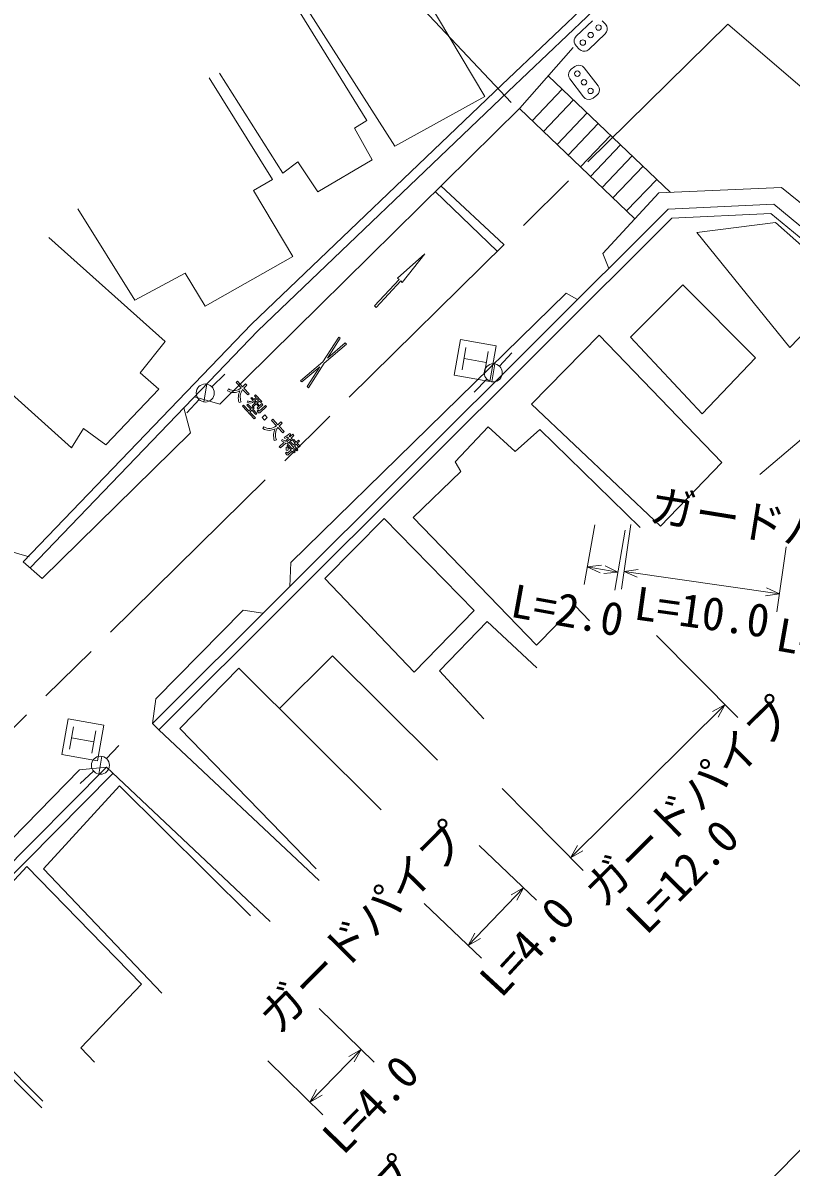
# Model space of a CAD drawing. Units: millimetres, scale not verified. Extents: x 40000 to 680000, y 20000 to 380000.
# Drawn here: x 120056 to 162471, y 253519 to 316668 of the extents above; entities that cross this region are included whole.
import ezdxf
from ezdxf.enums import TextEntityAlignment as Align

# ---------------------------------------------------------------- set-up
doc = ezdxf.new("R2010")
doc.units = ezdxf.units.MM
doc.header["$LTSCALE"] = 1000
doc.linetypes.add('CHAIN', pattern=[18.5, 12, -1.5, 3.5, -1.5])
for name, color, linetype, lineweight in [('M-BGD', 7, 'Continuous', 13), ('M-BMK', 2, 'CHAIN', 13), ('M-BMK-HTXT', 7, 'Continuous', 13), ('M-BMK-STRC', 7, 'Continuous', 13)]:
    doc.layers.add(name, color=color, linetype=linetype, lineweight=lineweight)
doc.styles.add('ＭＳ ゴシック', font='')
doc.styles.get('ＭＳ ゴシック').set_extended_font_data('MS Gothic')

msp = doc.modelspace()

# ---------------------------------------------------------------- linework, layer by layer
at = {"layer": 'M-BGD'}
for p, q in [((145567, 312611), (140074, 321806)), ((146506, 313245), (154687, 321032)), ((146850, 312883), (154986, 320627)), ((135385, 318035), (140591, 309859)), ((139045, 311282), (135131, 317612)), ((150608, 315927), (151513, 316790)), ((152043, 316777), (152215, 316596)), ((152215, 316596), (152290, 316481)), ((152290, 316481), (152316, 316382)), ((152316, 316382), (152314, 316269)), ((150497, 315731), (150532, 315833)), ((150532, 315833), (150608, 315927)), ((152203, 316066), (151298, 315203)), ((152280, 316167), (152203, 316066)), ((152314, 316269), (152280, 316167)), ((147495, 311968), (150443, 315315)), ((150495, 315611), (150497, 315731)), ((150521, 315511), (150495, 315611)), ((150596, 315397), (150521, 315511)), ((150768, 315216), (150596, 315397)), ((150880, 315135), (150768, 315216)), ((150978, 315105), (150880, 315135)), ((151194, 315131), (151102, 315105)), ((151298, 315203), (151194, 315131)), ((151102, 315105), (150978, 315105)), ((130920, 313900), (134399, 308365)), ((150174, 313792), (150194, 313914)), ((150194, 313914), (150232, 314012)), ((150232, 314012), (150328, 314110)), ((150328, 314110), (150527, 314262)), ((150527, 314262), (150649, 314324)), ((150649, 314324), (150751, 314338)), ((150751, 314338), (150863, 314323)), ((150863, 314323), (150960, 314278)), ((150960, 314278), (151052, 314190)), ((151052, 314190), (151809, 313196)), ((133837, 308032), (130336, 313644)), ((132675, 300032), (146506, 313245)), ((149062, 313747), (155804, 307311)), ((150197, 313696), (150174, 313792)), ((150256, 313585), (150197, 313696)), ((151014, 312590), (150256, 313585)), ((133028, 299678), (146850, 312883)), ((140591, 309859), (145567, 312611)), ((148175, 311270), (149835, 313009)), ((151098, 312504), (151014, 312590)), ((151738, 312670), (151539, 312519)), ((151831, 312772), (151738, 312670)), ((151809, 313196), (151869, 313084)), ((151872, 312866), (151831, 312772)), ((151869, 313084), (151885, 312990)), ((151885, 312990), (151872, 312866)), ((130922, 295618), (147495, 311968)), ((148794, 310680), (150454, 312419)), ((151196, 312458), (151098, 312504)), ((151315, 312442), (151196, 312458)), ((151417, 312457), (151315, 312442)), ((151539, 312519), (151417, 312457)), ((147470, 311943), (153848, 305855)), ((149549, 309958), (151209, 311697)), ((138360, 310864), (139045, 311282)), ((139344, 309109), (138360, 310864)), ((150159, 309376), (151819, 311115)), ((150846, 308720), (152506, 310459)), ((151396, 308195), (153056, 309934)), ((134399, 308365), (135231, 309008)), ((135231, 309008), (136338, 307340)), ((136338, 307340), (139344, 309109)), ((152031, 307589), (153691, 309328)), ((152632, 307015), (154293, 308754)), ((132796, 307426), (133837, 308032)), ((143137, 307669), (146618, 304435)), ((153388, 306293), (155048, 308032)), ((155166, 307282), (161932, 307589)), ((161932, 307589), (174854, 297099)), ((134955, 303776), (132796, 307426)), ((142826, 307361), (146246, 304068)), ((152077, 303935), (155166, 307282)), ((123096, 306406), (126230, 301362)), ((127207, 278002), (155677, 306387)), ((155677, 306387), (161514, 306665)), ((161514, 306665), (166927, 302190)), ((127560, 277648), (155893, 305896)), ((155893, 305896), (161345, 306156)), ((157259, 305096), (161600, 305660)), ((161345, 306156), (166615, 301798)), ((161600, 305660), (165594, 302107)), ((162406, 298744), (157259, 305096)), ((127913, 299089), (121487, 304821)), ((130125, 301035), (134955, 303776)), ((140742, 302588), (142239, 303927)), ((142239, 303927), (141005, 302343)), ((152402, 303121), (152077, 303935)), ((126230, 301362), (129007, 302848)), ((129007, 302848), (130125, 301035)), ((139464, 301045), (140830, 302506)), ((140830, 302506), (140742, 302588)), ((140918, 302424), (139552, 300963)), ((141005, 302343), (140918, 302424)), ((156496, 302214), (153597, 299331)), ((160496, 298184), (156496, 302214)), ((165594, 302107), (162406, 298744)), ((134842, 286893), (150050, 301758)), ((150050, 301758), (150668, 301393)), ((139552, 300963), (139464, 301045)), ((120076, 286928), (132675, 300032)), ((120451, 286596), (133028, 299678)), ((148128, 295619), (151882, 299426)), ((151882, 299426), (158647, 292414)), ((153597, 299331), (157562, 295099)), ((126530, 297357), (127913, 299089)), ((136625, 297960), (137496, 299323)), ((136698, 297896), (137930, 298944)), ((136873, 298171), (137569, 299259)), ((136873, 298171), (137857, 299008)), ((137496, 299323), (137569, 299259)), ((137930, 298944), (137857, 299008)), ((143869, 297217), (144216, 299187)), ((144216, 299187), (146185, 298840)), ((144520, 298753), (144303, 297522)), ((146185, 298840), (145838, 296870)), ((117069, 298307), (122745, 293210)), ((144411, 298137), (145642, 297920)), ((145751, 298536), (145534, 297305)), ((146367, 297722), (147046, 298456)), ((157562, 295099), (160496, 298184)), ((135392, 296912), (136625, 297960)), ((136449, 297685), (135465, 296849)), ((136449, 297685), (135753, 296597)), ((135826, 296533), (136698, 297896)), ((146114, 297845), (145941, 296865)), ((127557, 296458), (126530, 297357)), ((130486, 296588), (131206, 297282)), ((131906, 296888), (131834, 296821)), ((131834, 296821), (132107, 296527)), ((131906, 296888), (132185, 296588)), ((135465, 296849), (135392, 296912)), ((145838, 296870), (143869, 297217)), ((145677, 296999), (144976, 296286)), ((124643, 293379), (127557, 296458)), ((130212, 296732), (130039, 295752)), ((131411, 296467), (131358, 296365)), ((132185, 296588), (132354, 296745)), ((132188, 296440), (132473, 296133)), ((132253, 296514), (132423, 296671)), ((132253, 296514), (132545, 296200)), ((132354, 296745), (132423, 296671)), ((132545, 296200), (132473, 296133)), ((135826, 296533), (135753, 296597)), ((129785, 295875), (129105, 295143)), ((129530, 296039), (130922, 295618)), ((132108, 295748), (131990, 295718)), ((132241, 295567), (132181, 295510)), ((132241, 295567), (132531, 295254)), ((132482, 295633), (132422, 295577)), ((132422, 295577), (132633, 295349)), ((132477, 295817), (132438, 295734)), ((132693, 295405), (132482, 295633)), ((132700, 296001), (132649, 295954)), ((132649, 295954), (132763, 295832)), ((132700, 296001), (132813, 295879)), ((132889, 295696), (132715, 295535)), ((132942, 295639), (132768, 295478)), ((132933, 295991), (132813, 295879)), ((132814, 295777), (132889, 295696)), ((132899, 296132), (132847, 296084)), ((132847, 296084), (132933, 295991)), ((132984, 295936), (132863, 295825)), ((132863, 295825), (132940, 295743)), ((132899, 296132), (133241, 295764)), ((133060, 295855), (132940, 295743)), ((132942, 295639), (133040, 295533)), ((132984, 295936), (133060, 295855)), ((133252, 295659), (132990, 295416)), ((133113, 295798), (132992, 295686)), ((132992, 295686), (133090, 295580)), ((133090, 295580), (133040, 295533)), ((133309, 295597), (133047, 295354)), ((133445, 295560), (133096, 295236)), ((133113, 295798), (133189, 295716)), ((133241, 295764), (133189, 295716)), ((133252, 295659), (133309, 295597)), ((133445, 295560), (133506, 295495)), ((155255, 288890), (148128, 295619)), ((129313, 294037), (128938, 295423)), ((132181, 295510), (132830, 294811)), ((132633, 295349), (132531, 295254)), ((132691, 295286), (132589, 295191)), ((132589, 295191), (132891, 294867)), ((132691, 295286), (132912, 295049)), ((132761, 295469), (132693, 295405)), ((132715, 295535), (132768, 295478)), ((132820, 295406), (132751, 295342)), ((132972, 295105), (132751, 295342)), ((132761, 295469), (132820, 295406)), ((132972, 295105), (132912, 295049)), ((133038, 295298), (132987, 295231)), ((132987, 295231), (133058, 295154)), ((132990, 295416), (133047, 295354)), ((133038, 295298), (133096, 295236)), ((133506, 295495), (133136, 295152)), ((133261, 294894), (133408, 295031)), ((133408, 295031), (133543, 294886)), ((122745, 293210), (123401, 294280)), ((123401, 294280), (124643, 293379)), ((132891, 294867), (132830, 294811)), ((133395, 294749), (133261, 294894)), ((133354, 294374), (133307, 294274)), ((133543, 294886), (133395, 294749)), ((133848, 294796), (133776, 294730)), ((133776, 294730), (134051, 294434)), ((133848, 294796), (134129, 294493)), ((134302, 294654), (134129, 294493)), ((134132, 294346), (134413, 294043)), ((134371, 294579), (134199, 294419)), ((134199, 294419), (134485, 294110)), ((134302, 294654), (134371, 294579)), ((143920, 292447), (145750, 294376)), ((145750, 294376), (147240, 293005)), ((121124, 286003), (129313, 294037)), ((134053, 293654), (133939, 293627)), ((134380, 293682), (134329, 293593)), ((134380, 293682), (134552, 293591)), ((134485, 294110), (134413, 294043)), ((134488, 293809), (134515, 293728)), ((134727, 293753), (134552, 293591)), ((134787, 293688), (134635, 293547)), ((134727, 293753), (134671, 293813)), ((134756, 293869), (134800, 293821)), ((134863, 293607), (134787, 293688)), ((134793, 294005), (134844, 293935)), ((134959, 293969), (134800, 293821)), ((135020, 293904), (134860, 293756)), ((134860, 293756), (134936, 293675)), ((134936, 293675), (134863, 293607)), ((135013, 293680), (134952, 293624)), ((134959, 293969), (135020, 293904)), ((135013, 293680), (135150, 293533)), ((147240, 293005), (148597, 294220)), ((148597, 294220), (154132, 288811)), ((160743, 291735), (163285, 293891)), ((134479, 293523), (134213, 293276)), ((134213, 293276), (134273, 293211)), ((134565, 293482), (134273, 293211)), ((134479, 293523), (134329, 293593)), ((134674, 293431), (134565, 293482)), ((134685, 293069), (134583, 293081)), ((134586, 293258), (134687, 293246)), ((134635, 293547), (134719, 293503)), ((134698, 293404), (134638, 293349)), ((134638, 293349), (134869, 293100)), ((134869, 293100), (134673, 292918)), ((134719, 293503), (134674, 293431)), ((134929, 293156), (134698, 293404)), ((134930, 293035), (134704, 292826)), ((134820, 293569), (134759, 293512)), ((134759, 293512), (135015, 293236)), ((134991, 293385), (134820, 293569)), ((135015, 293236), (134929, 293156)), ((134930, 293035), (135020, 292937)), ((135089, 293476), (134952, 293624)), ((135076, 293171), (134989, 293090)), ((135080, 292993), (134989, 293090)), ((135089, 293476), (134991, 293385)), ((135147, 293413), (135049, 293322)), ((135242, 293114), (135049, 293322)), ((135076, 293171), (135181, 293057)), ((135296, 293253), (135147, 293413)), ((135265, 293640), (135150, 293533)), ((135242, 293114), (135181, 293057)), ((135324, 293577), (135208, 293470)), ((135208, 293470), (135357, 293310)), ((135265, 293640), (135324, 293577)), ((135357, 293310), (135296, 293253)), ((134615, 292981), (134561, 292912)), ((134561, 292912), (134634, 292834)), ((134615, 292981), (134673, 292918)), ((135080, 292993), (135020, 292937)), ((144240, 291906), (143920, 292447)), ((158647, 292414), (155255, 288890)), ((141611, 289371), (144240, 291906)), ((136723, 286007), (140007, 289308)), ((140007, 289308), (144967, 284242)), ((148404, 282320), (141611, 289371)), ((118311, 287808), (120396, 287208)), ((120076, 286928), (121124, 286003)), ((134790, 285563), (134842, 286893)), ((141666, 280841), (136723, 286007)), ((127398, 279364), (132221, 284249)), ((132221, 284249), (133308, 284084)), ((144967, 284242), (141666, 280841)), ((150555, 284504), (148404, 282320)), ((151344, 283672), (150555, 284504)), ((143063, 280906), (145690, 283629)), ((145690, 283629), (148426, 281069)), ((134218, 278825), (137149, 281741)), ((137149, 281741), (142955, 275972)), ((128716, 277721), (131972, 281061)), ((131972, 281061), (139839, 273231)), ((145506, 278259), (143063, 280906)), ((127207, 278002), (127398, 279364)), ((122202, 276286), (122550, 278256)), ((122550, 278256), (124519, 277909)), ((124519, 277909), (124172, 275939)), ((127560, 277648), (127207, 278002)), ((122854, 277821), (122637, 276590)), ((124085, 277604), (123868, 276373)), ((136415, 269332), (127560, 277648)), ((136253, 269984), (128716, 277721)), ((122745, 277206), (123976, 276989)), ((124678, 276064), (125362, 276793)), ((124172, 275939), (122202, 276286)), ((124422, 276190), (124249, 275210)), ((101319, 252025), (124669, 275597)), ((112885, 264929), (123183, 275442)), ((123183, 275442), (124669, 275597)), ((123963, 275366), (123219, 274698)), ((124669, 275597), (133712, 267066)), ((101619, 251617), (125024, 275245)), ((125399, 274560), (121194, 269982)), ((132615, 267378), (125399, 274560)), ((120271, 270116), (114500, 263863)), ((126603, 263621), (120271, 270116)), ((121194, 269982), (127728, 263127)), ((121094, 256795), (114458, 263414)), ((114500, 263863), (121157, 257153)), ((123264, 260102), (126603, 263621)), ((124012, 259319), (123264, 260102))]:
    msp.add_line(p, q, dxfattribs=at)
for centre, radius in [((151840, 316411), 150), ((151406, 315996), 150), ((150971, 315582), 150), ((150669, 313868), 150), ((151033, 313390), 150), ((151396, 312913), 150), ((146028, 297355), 498), ((130126, 296242), 498), ((124335, 275700), 498)]:
    msp.add_circle(centre, radius, dxfattribs=at)
for centre, radius, start, end in [((131702, 296957), 685, 239.84009, 299.70764), ((131720, 296953), 576, 237.60889, 312.23022), ((132791, 295978), 842, 152.8551, 198.00049), ((132792, 296019), 736, 145.17029, 201.65649), ((132602, 295973), 290, 235.64417, 317.22363), ((132612, 295968), 203, 228.40161, 317.93469), ((133098, 295197), 58.6, 226.90552, 311.24646), ((133663, 294861), 576, 237.60889, 312.23022), ((134737, 293925), 736, 145.17029, 201.65649), ((133651, 294866), 685, 239.84009, 299.70764), ((134739, 293887), 842, 152.8551, 198.00049), ((133991, 294920), 1216, 294.08032, 311.21509), ((133832, 295180), 1604, 295.18103, 301.54663), ((133832, 295180), 1604, 305.1676, 309.11328), ((134226, 293174), 370, 345.39575, 13.01086), ((134327, 293163), 370, 345.39575, 13.01086), ((134674, 292872), 55.3, 223.47839, 322.60352)]:
    msp.add_arc(centre, radius, start, end, dxfattribs=at)
at = {"layer": 'M-BMK'}
for p, q in [((98533, 257068), (158973, 316605)), ((158973, 316605), (168440, 308476))]:
    msp.add_line(p, q, dxfattribs=at)
at = {"layer": 'M-BMK-HTXT'}
for p, q in [((151625, 288961), (151044, 285666)), ((152732, 285369), (153313, 288663)), ((153627, 288982), (153111, 285408)), ((161685, 284171), (162201, 287745)), ((151218, 286651), (151994, 286732)), ((151919, 286309), (151218, 286651)), ((151218, 286651), (152906, 286354)), ((152906, 286354), (152130, 286273)), ((152204, 286696), (152906, 286354)), ((153254, 286397), (154026, 286502)), ((153965, 286077), (153254, 286397)), ((153254, 286397), (161828, 285160)), ((161116, 285481), (161828, 285160)), ((161828, 285160), (161055, 285056)), ((155042, 282853), (159521, 278325)), ((158818, 279036), (150286, 270596)), ((158133, 278661), (158818, 279036)), ((158818, 279036), (158435, 278356)), ((150989, 269885), (146510, 274413)), ((145255, 271265), (148417, 268245)), ((150286, 270596), (150669, 271275)), ((150971, 270970), (150286, 270596)), ((147694, 268936), (144645, 265744)), ((147020, 268542), (147694, 268936)), ((147694, 268936), (147330, 268246)), ((145368, 265053), (142206, 268074)), ((144645, 265744), (145008, 266434)), ((145319, 266138), (144645, 265744)), ((136406, 262274), (139442, 259309)), ((138726, 260008), (135895, 257110)), ((138048, 259622), (138726, 260008)), ((138726, 260008), (138355, 259322)), ((136610, 256411), (133575, 259376)), ((135895, 257110), (136266, 257795)), ((136573, 257495), (135895, 257110)), ((147809, 239069), (165519, 257055))]:
    msp.add_line(p, q, dxfattribs=at)
at = {"layer": 'M-BMK-STRC'}
msp.add_line((136570, 323365), (147014, 312272), dxfattribs=at)

# ---------------------------------------------------------------- texts
at = {"layer": 'M-BMK-HTXT', "style": 'ＭＳ ゴシック'}
for s, rotation, p in [('ガードパイプ', 350.8, (154478, 288644)), ('L=2.0', 349.7, (146799, 283366)), ('L=10.0', 352.1, (153656, 283214)), ('L=2.0', 350, (161443, 281506)), ('ガードパイプ', 44.7, (152491, 267370)), ('ガードパイプ', 45.3, (134562, 260389)), ('L=12.0', 45.3, (154875, 265879)), ('L=4.0', 47.3, (146862, 262415)), ('L=4.0', 45.9, (138132, 253733)), ('ガードパイプ', 47, (132126, 241683))]:
    msp.add_text(s, height=1833, rotation=rotation, dxfattribs=at).set_placement(p, align=Align.BOTTOM_LEFT)

doc.saveas('drawing.dxf')
